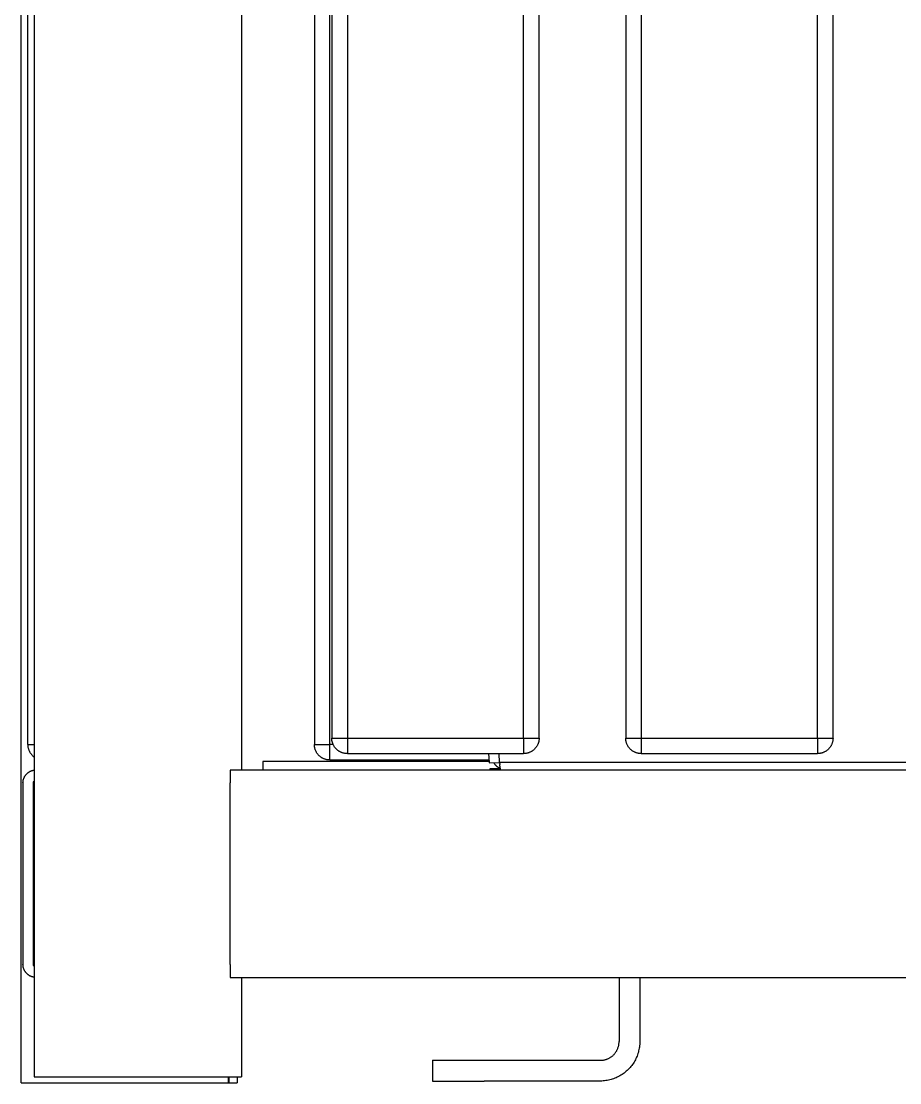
# Model space of a CAD drawing. Header units: millimetres. Extents: x -1283 to 2747, y -259 to 2557.
# Drawn here: x -409 to -239.6, y 1281.4 to 1486.2 of the extents above; entities that cross this region are included whole.
import ezdxf

# ---------------------------------------------------------------- set-up
doc = ezdxf.new("R2010")
doc.units = ezdxf.units.MM
doc.header["$MEASUREMENT"] = 0
doc.layers.add('Utwórz2D linie widoczne', color=7, linetype='Continuous', true_color=0x000000)

msp = doc.modelspace()

# ---------------------------------------------------------------- linework, layer by layer
at = {"layer": 'Utwórz2D linie widoczne'}
for p, q in [((-406.56, 2062.5), (-406.56, 1282.5)), ((-409.04, 1281.38), (-409.04, 2061.38)), ((-366.56, 2061.38), (-366.56, 1341.72)), ((-349.13, 2056.88), (-349.13, 1347.88)), ((-346.13, 2056.88), (-346.13, 1347.88)), ((-312.13, 1347.88), (-312.13, 2056.88)), ((-309.13, 1347.88), (-309.13, 2056.88)), ((-292.43, 2056.88), (-292.43, 1347.88)), ((-289.43, 2056.88), (-289.43, 1347.88)), ((-255.43, 1347.88), (-255.43, 2056.88)), ((-252.43, 1347.88), (-252.43, 2056.88)), ((-407.78, 1346.65), (-407.78, 2055.65)), ((-352.49, 1825.61), (-352.49, 1346.65)), ((-349.49, 1346.65), (-349.49, 1782.71)), ((-349.13, 1347.88), (-346.13, 1347.88)), ((-349.13, 1347.88), (-349.13, 1347.88)), ((-349.13, 1347.78), (-349.13, 1347.88)), ((-349.12, 1347.68), (-349.13, 1347.78)), ((-349.11, 1347.58), (-349.12, 1347.68)), ((-349.1, 1347.47), (-349.11, 1347.58)), ((-346.13, 1347.88), (-312.13, 1347.88)), ((-346.13, 1347.88), (-346.13, 1344.88)), ((-312.13, 1347.88), (-309.13, 1347.88)), ((-312.13, 1347.88), (-312.13, 1344.88)), ((-309.15, 1347.58), (-309.16, 1347.47)), ((-309.14, 1347.68), (-309.15, 1347.58)), ((-309.13, 1347.78), (-309.14, 1347.68)), ((-309.13, 1347.88), (-309.13, 1347.78)), ((-292.43, 1347.88), (-289.43, 1347.88)), ((-292.43, 1347.88), (-292.43, 1347.88)), ((-292.43, 1347.78), (-292.43, 1347.88)), ((-292.42, 1347.68), (-292.43, 1347.78)), ((-292.41, 1347.58), (-292.42, 1347.68)), ((-292.4, 1347.47), (-292.41, 1347.58)), ((-289.43, 1347.88), (-255.43, 1347.88)), ((-289.43, 1347.88), (-289.43, 1344.88)), ((-255.43, 1347.88), (-252.43, 1347.88)), ((-255.43, 1347.88), (-255.43, 1344.88)), ((-252.45, 1347.58), (-252.46, 1347.47)), ((-252.44, 1347.68), (-252.45, 1347.58)), ((-252.43, 1347.78), (-252.44, 1347.68)), ((-252.43, 1347.88), (-252.43, 1347.78)), ((-407.78, 1346.65), (-406.56, 1346.65)), ((-407.78, 1346.65), (-407.78, 1346.65)), ((-407.78, 1346.65), (-407.78, 1346.54)), ((-407.78, 1346.54), (-407.78, 1346.44)), ((-407.78, 1346.44), (-407.77, 1346.33)), ((-407.77, 1346.33), (-407.75, 1346.23)), ((-407.75, 1346.23), (-407.74, 1346.13)), ((-407.74, 1346.13), (-407.72, 1346.02)), ((-407.72, 1346.02), (-407.69, 1345.92)), ((-407.69, 1345.92), (-407.67, 1345.82)), ((-407.67, 1345.82), (-407.64, 1345.72)), ((-407.64, 1345.72), (-407.6, 1345.62)), ((-407.6, 1345.62), (-407.57, 1345.53)), ((-407.57, 1345.53), (-407.53, 1345.43)), ((-352.49, 1346.54), (-352.49, 1346.65)), ((-352.49, 1346.65), (-349.49, 1346.65)), ((-352.49, 1346.65), (-352.49, 1346.65)), ((-352.48, 1346.44), (-352.49, 1346.54)), ((-352.48, 1346.34), (-352.48, 1346.44)), ((-352.46, 1346.24), (-352.48, 1346.34)), ((-352.45, 1346.14), (-352.46, 1346.24)), ((-352.43, 1346.04), (-352.45, 1346.14)), ((-352.41, 1345.94), (-352.43, 1346.04)), ((-352.38, 1345.84), (-352.41, 1345.94)), ((-352.35, 1345.74), (-352.38, 1345.84)), ((-352.32, 1345.64), (-352.35, 1345.74)), ((-352.28, 1345.54), (-352.32, 1345.64)), ((-352.24, 1345.45), (-352.28, 1345.54)), ((-348.86, 1346.65), (-349.49, 1346.65)), ((-349.49, 1343.65), (-349.49, 1346.65)), ((-349.09, 1347.37), (-349.1, 1347.47)), ((-349.07, 1347.27), (-349.09, 1347.37)), ((-349.04, 1347.17), (-349.07, 1347.27)), ((-349.02, 1347.07), (-349.04, 1347.17)), ((-348.99, 1346.98), (-349.02, 1347.07)), ((-348.96, 1346.88), (-348.99, 1346.98)), ((-348.92, 1346.78), (-348.96, 1346.88)), ((-348.88, 1346.69), (-348.92, 1346.78)), ((-348.84, 1346.59), (-348.88, 1346.69)), ((-348.79, 1346.5), (-348.84, 1346.59)), ((-348.74, 1346.41), (-348.79, 1346.5)), ((-348.69, 1346.32), (-348.74, 1346.41)), ((-348.64, 1346.24), (-348.69, 1346.32)), ((-348.58, 1346.15), (-348.64, 1346.24)), ((-348.52, 1346.07), (-348.58, 1346.15)), ((-348.46, 1345.99), (-348.52, 1346.07)), ((-348.39, 1345.91), (-348.46, 1345.99)), ((-348.32, 1345.84), (-348.39, 1345.91)), ((-348.25, 1345.76), (-348.32, 1345.84)), ((-348.18, 1345.69), (-348.25, 1345.76)), ((-348.1, 1345.62), (-348.18, 1345.69)), ((-348.02, 1345.56), (-348.1, 1345.62)), ((-347.94, 1345.49), (-348.02, 1345.56)), ((-347.86, 1345.43), (-347.94, 1345.49)), ((-310.32, 1345.49), (-310.4, 1345.43)), ((-310.24, 1345.56), (-310.32, 1345.49)), ((-310.16, 1345.62), (-310.24, 1345.56)), ((-310.08, 1345.69), (-310.16, 1345.62)), ((-310.01, 1345.76), (-310.08, 1345.69)), ((-309.94, 1345.84), (-310.01, 1345.76)), ((-309.87, 1345.91), (-309.94, 1345.84)), ((-309.8, 1345.99), (-309.87, 1345.91)), ((-309.74, 1346.07), (-309.8, 1345.99)), ((-309.68, 1346.15), (-309.74, 1346.07)), ((-309.62, 1346.24), (-309.68, 1346.15)), ((-309.57, 1346.32), (-309.62, 1346.24)), ((-309.51, 1346.41), (-309.57, 1346.32)), ((-309.47, 1346.5), (-309.51, 1346.41)), ((-309.42, 1346.59), (-309.47, 1346.5)), ((-309.38, 1346.69), (-309.42, 1346.59)), ((-309.34, 1346.78), (-309.38, 1346.69)), ((-309.3, 1346.88), (-309.34, 1346.78)), ((-309.27, 1346.98), (-309.3, 1346.88)), ((-309.24, 1347.07), (-309.27, 1346.98)), ((-309.21, 1347.17), (-309.24, 1347.07)), ((-309.19, 1347.27), (-309.21, 1347.17)), ((-309.17, 1347.37), (-309.19, 1347.27)), ((-309.16, 1347.47), (-309.17, 1347.37)), ((-292.39, 1347.37), (-292.4, 1347.47)), ((-292.37, 1347.27), (-292.39, 1347.37)), ((-292.34, 1347.17), (-292.37, 1347.27)), ((-292.32, 1347.07), (-292.34, 1347.17)), ((-292.29, 1346.98), (-292.32, 1347.07)), ((-292.26, 1346.88), (-292.29, 1346.98)), ((-292.22, 1346.78), (-292.26, 1346.88)), ((-292.18, 1346.69), (-292.22, 1346.78)), ((-292.14, 1346.59), (-292.18, 1346.69)), ((-292.09, 1346.5), (-292.14, 1346.59)), ((-292.04, 1346.41), (-292.09, 1346.5)), ((-291.99, 1346.32), (-292.04, 1346.41)), ((-291.94, 1346.24), (-291.99, 1346.32)), ((-291.88, 1346.15), (-291.94, 1346.24)), ((-291.82, 1346.07), (-291.88, 1346.15)), ((-291.76, 1345.99), (-291.82, 1346.07)), ((-291.69, 1345.91), (-291.76, 1345.99)), ((-291.62, 1345.84), (-291.69, 1345.91)), ((-291.55, 1345.76), (-291.62, 1345.84)), ((-291.48, 1345.69), (-291.55, 1345.76)), ((-291.4, 1345.62), (-291.48, 1345.69)), ((-291.32, 1345.56), (-291.4, 1345.62)), ((-291.24, 1345.49), (-291.32, 1345.56)), ((-291.16, 1345.43), (-291.24, 1345.49)), ((-253.62, 1345.49), (-253.7, 1345.43)), ((-253.54, 1345.56), (-253.62, 1345.49)), ((-253.46, 1345.62), (-253.54, 1345.56)), ((-253.38, 1345.69), (-253.46, 1345.62)), ((-253.31, 1345.76), (-253.38, 1345.69)), ((-253.24, 1345.84), (-253.31, 1345.76)), ((-253.17, 1345.91), (-253.24, 1345.84)), ((-253.1, 1345.99), (-253.17, 1345.91)), ((-253.04, 1346.07), (-253.1, 1345.99)), ((-252.98, 1346.15), (-253.04, 1346.07)), ((-252.92, 1346.24), (-252.98, 1346.15)), ((-252.87, 1346.32), (-252.92, 1346.24)), ((-252.81, 1346.41), (-252.87, 1346.32)), ((-252.77, 1346.5), (-252.81, 1346.41)), ((-252.72, 1346.59), (-252.77, 1346.5)), ((-252.68, 1346.69), (-252.72, 1346.59)), ((-252.64, 1346.78), (-252.68, 1346.69)), ((-252.6, 1346.88), (-252.64, 1346.78)), ((-252.57, 1346.98), (-252.6, 1346.88)), ((-252.54, 1347.07), (-252.57, 1346.98)), ((-252.51, 1347.17), (-252.54, 1347.07)), ((-252.49, 1347.27), (-252.51, 1347.17)), ((-252.47, 1347.37), (-252.49, 1347.27)), ((-252.46, 1347.47), (-252.47, 1347.37)), ((-407.53, 1345.43), (-407.48, 1345.34)), ((-407.48, 1345.34), (-407.43, 1345.24)), ((-407.43, 1345.24), (-407.38, 1345.15)), ((-407.38, 1345.15), (-407.33, 1345.06)), ((-407.33, 1345.06), (-407.27, 1344.97)), ((-407.27, 1344.97), (-407.21, 1344.89)), ((-407.21, 1344.89), (-407.15, 1344.81)), ((-407.15, 1344.81), (-407.09, 1344.72)), ((-407.09, 1344.72), (-407.02, 1344.65)), ((-407.02, 1344.65), (-406.95, 1344.57)), ((-406.95, 1344.57), (-406.87, 1344.5)), ((-406.87, 1344.5), (-406.8, 1344.42)), ((-406.8, 1344.42), (-406.72, 1344.35)), ((-406.72, 1344.35), (-406.64, 1344.29)), ((-406.64, 1344.29), (-406.56, 1344.23)), ((-352.2, 1345.36), (-352.24, 1345.45)), ((-352.15, 1345.27), (-352.2, 1345.36)), ((-352.11, 1345.18), (-352.15, 1345.27)), ((-352.05, 1345.09), (-352.11, 1345.18)), ((-352, 1345), (-352.05, 1345.09)), ((-351.94, 1344.92), (-352, 1345)), ((-351.88, 1344.83), (-351.94, 1344.92)), ((-351.82, 1344.75), (-351.88, 1344.83)), ((-351.75, 1344.67), (-351.82, 1344.75)), ((-351.68, 1344.6), (-351.75, 1344.67)), ((-351.61, 1344.52), (-351.68, 1344.6)), ((-351.54, 1344.45), (-351.61, 1344.52)), ((-351.46, 1344.38), (-351.54, 1344.45)), ((-351.38, 1344.32), (-351.46, 1344.38)), ((-351.3, 1344.26), (-351.38, 1344.32)), ((-351.22, 1344.19), (-351.3, 1344.26)), ((-351.14, 1344.14), (-351.22, 1344.19)), ((-351.05, 1344.08), (-351.14, 1344.14)), ((-350.96, 1344.03), (-351.05, 1344.08)), ((-350.87, 1343.98), (-350.96, 1344.03)), ((-350.78, 1343.94), (-350.87, 1343.98)), ((-350.69, 1343.89), (-350.78, 1343.94)), ((-350.59, 1343.85), (-350.69, 1343.89)), ((-350.5, 1343.82), (-350.59, 1343.85)), ((-350.4, 1343.79), (-350.5, 1343.82)), ((-350.3, 1343.76), (-350.4, 1343.79)), ((-350.2, 1343.73), (-350.3, 1343.76)), ((-350.1, 1343.71), (-350.2, 1343.73)), ((-350, 1343.69), (-350.1, 1343.71)), ((-349.9, 1343.67), (-350, 1343.69)), ((-349.8, 1343.66), (-349.9, 1343.67)), ((-349.7, 1343.65), (-349.8, 1343.66)), ((-349.59, 1343.65), (-349.7, 1343.65)), ((-349.49, 1343.65), (-349.59, 1343.65)), ((-349.49, 1343.65), (-318.79, 1343.65)), ((-349.49, 1343.65), (-349.49, 1343.65)), ((-347.77, 1345.37), (-347.86, 1345.43)), ((-347.69, 1345.32), (-347.77, 1345.37)), ((-347.6, 1345.27), (-347.69, 1345.32)), ((-347.51, 1345.22), (-347.6, 1345.27)), ((-347.42, 1345.17), (-347.51, 1345.22)), ((-347.32, 1345.13), (-347.42, 1345.17)), ((-347.23, 1345.09), (-347.32, 1345.13)), ((-347.13, 1345.06), (-347.23, 1345.09)), ((-347.04, 1345.02), (-347.13, 1345.06)), ((-346.94, 1344.99), (-347.04, 1345.02)), ((-346.84, 1344.97), (-346.94, 1344.99)), ((-346.74, 1344.95), (-346.84, 1344.97)), ((-346.64, 1344.93), (-346.74, 1344.95)), ((-346.54, 1344.91), (-346.64, 1344.93)), ((-346.44, 1344.9), (-346.54, 1344.91)), ((-346.33, 1344.89), (-346.44, 1344.9)), ((-346.23, 1344.88), (-346.33, 1344.89)), ((-346.13, 1344.88), (-346.23, 1344.88)), ((-346.13, 1344.88), (-312.13, 1344.88)), ((-318.88, 1344.88), (-318.75, 1343.15)), ((-316.75, 1343.15), (-316.87, 1344.88)), ((-312.03, 1344.88), (-312.13, 1344.88)), ((-311.92, 1344.89), (-312.03, 1344.88)), ((-311.82, 1344.9), (-311.92, 1344.89)), ((-311.72, 1344.91), (-311.82, 1344.9)), ((-311.62, 1344.93), (-311.72, 1344.91)), ((-311.52, 1344.95), (-311.62, 1344.93)), ((-311.42, 1344.97), (-311.52, 1344.95)), ((-311.32, 1344.99), (-311.42, 1344.97)), ((-311.22, 1345.02), (-311.32, 1344.99)), ((-311.12, 1345.06), (-311.22, 1345.02)), ((-311.03, 1345.09), (-311.12, 1345.06)), ((-310.93, 1345.13), (-311.03, 1345.09)), ((-310.84, 1345.17), (-310.93, 1345.13)), ((-310.75, 1345.22), (-310.84, 1345.17)), ((-310.66, 1345.27), (-310.75, 1345.22)), ((-310.57, 1345.32), (-310.66, 1345.27)), ((-310.48, 1345.37), (-310.57, 1345.32)), ((-310.4, 1345.43), (-310.48, 1345.37)), ((-291.07, 1345.37), (-291.16, 1345.43)), ((-290.99, 1345.32), (-291.07, 1345.37)), ((-290.9, 1345.27), (-290.99, 1345.32)), ((-290.81, 1345.22), (-290.9, 1345.27)), ((-290.72, 1345.17), (-290.81, 1345.22)), ((-290.62, 1345.13), (-290.72, 1345.17)), ((-290.53, 1345.09), (-290.62, 1345.13)), ((-290.43, 1345.06), (-290.53, 1345.09)), ((-290.34, 1345.02), (-290.43, 1345.06)), ((-290.24, 1344.99), (-290.34, 1345.02)), ((-290.14, 1344.97), (-290.24, 1344.99)), ((-290.04, 1344.95), (-290.14, 1344.97)), ((-289.94, 1344.93), (-290.04, 1344.95)), ((-289.84, 1344.91), (-289.94, 1344.93)), ((-289.74, 1344.9), (-289.84, 1344.91)), ((-289.63, 1344.89), (-289.74, 1344.9)), ((-289.53, 1344.88), (-289.63, 1344.89)), ((-289.43, 1344.88), (-289.53, 1344.88)), ((-289.43, 1344.88), (-255.43, 1344.88)), ((-255.33, 1344.88), (-255.43, 1344.88)), ((-255.22, 1344.89), (-255.33, 1344.88)), ((-255.12, 1344.9), (-255.22, 1344.89)), ((-255.02, 1344.91), (-255.12, 1344.9)), ((-254.92, 1344.93), (-255.02, 1344.91)), ((-254.82, 1344.95), (-254.92, 1344.93)), ((-254.72, 1344.97), (-254.82, 1344.95)), ((-254.62, 1344.99), (-254.72, 1344.97)), ((-254.52, 1345.02), (-254.62, 1344.99)), ((-254.42, 1345.06), (-254.52, 1345.02)), ((-254.33, 1345.09), (-254.42, 1345.06)), ((-254.23, 1345.13), (-254.33, 1345.09)), ((-254.14, 1345.17), (-254.23, 1345.13)), ((-254.05, 1345.22), (-254.14, 1345.17)), ((-253.96, 1345.27), (-254.05, 1345.22)), ((-253.87, 1345.32), (-253.96, 1345.27)), ((-253.78, 1345.37), (-253.87, 1345.32)), ((-253.7, 1345.43), (-253.78, 1345.37)), ((-407.51, 1341.35), (-407.44, 1341.39)), ((-407.44, 1341.39), (-407.36, 1341.43)), ((-407.36, 1341.43), (-407.29, 1341.47)), ((-407.29, 1341.47), (-407.21, 1341.51)), ((-407.21, 1341.51), (-407.13, 1341.54)), ((-407.13, 1341.54), (-407.05, 1341.57)), ((-407.05, 1341.57), (-406.97, 1341.6)), ((-406.97, 1341.6), (-406.89, 1341.62)), ((-406.89, 1341.62), (-406.81, 1341.64)), ((-406.81, 1341.64), (-406.72, 1341.66)), ((-406.72, 1341.66), (-406.64, 1341.68)), ((-406.64, 1341.68), (-406.56, 1341.69)), ((-368.71, 1341.72), (-368.71, 1339.22)), ((-68.71, 1341.72), (-368.71, 1341.72)), ((-318.77, 1343.38), (-362.41, 1343.38)), ((-362.41, 1343.38), (-362.41, 1341.72)), ((-318.75, 1343.15), (-318.73, 1343.13)), ((-318.73, 1343.13), (-316.75, 1343.15)), ((-316.67, 1341.95), (-318.61, 1341.95)), ((-318.61, 1341.95), (-318.61, 1341.72)), ((-317.8, 1343.06), (-317.83, 1343.12)), ((-317.77, 1343), (-317.8, 1343.06)), ((-317.73, 1342.94), (-317.77, 1343)), ((-317.7, 1342.88), (-317.73, 1342.94)), ((-317.66, 1342.83), (-317.7, 1342.88)), ((-317.62, 1342.77), (-317.66, 1342.83)), ((-317.58, 1342.72), (-317.62, 1342.77)), ((-317.54, 1342.67), (-317.58, 1342.72)), ((-317.5, 1342.62), (-317.54, 1342.67)), ((-317.45, 1342.57), (-317.5, 1342.62)), ((-317.41, 1342.52), (-317.45, 1342.57)), ((-317.36, 1342.47), (-317.41, 1342.52)), ((-317.31, 1342.43), (-317.36, 1342.47)), ((-317.26, 1342.39), (-317.31, 1342.43)), ((-317.2, 1342.35), (-317.26, 1342.39)), ((-317.15, 1342.31), (-317.2, 1342.35)), ((-317.09, 1342.27), (-317.15, 1342.31)), ((-317.04, 1342.23), (-317.09, 1342.27)), ((-316.98, 1342.2), (-317.04, 1342.23)), ((-316.92, 1342.17), (-316.98, 1342.2)), ((-316.86, 1342.14), (-316.92, 1342.17)), ((-316.87, 1343.12), (-316.89, 1343.14)), ((-316.85, 1343.09), (-316.87, 1343.12)), ((-316.8, 1342.11), (-316.86, 1342.14)), ((-316.82, 1343.07), (-316.85, 1343.09)), ((-316.79, 1343.04), (-316.82, 1343.07)), ((-316.74, 1342.08), (-316.8, 1342.11)), ((-316.77, 1343.02), (-316.79, 1343.04)), ((-316.74, 1343), (-316.77, 1343.02)), ((-75.61, 1343.15), (-316.75, 1343.15)), ((-316.75, 1343.15), (-316.73, 1342.87)), ((-316.67, 1342.06), (-316.74, 1342.08)), ((-316.73, 1342.87), (-316.73, 1342.85)), ((-316.73, 1342.87), (-316.73, 1342.87)), ((-316.73, 1342.82), (-316.73, 1342.85)), ((-316.73, 1342.82), (-316.73, 1342.81)), ((-316.72, 1342.76), (-316.73, 1342.81)), ((-316.72, 1342.76), (-316.72, 1342.76)), ((-316.72, 1342.71), (-316.72, 1342.76)), ((-316.72, 1342.71), (-316.72, 1342.7)), ((-316.72, 1342.66), (-316.72, 1342.7)), ((-316.72, 1342.66), (-316.71, 1342.65)), ((-316.71, 1342.54), (-316.71, 1342.65)), ((-316.71, 1342.54), (-316.71, 1342.52)), ((-316.7, 1342.49), (-316.71, 1342.52)), ((-316.7, 1342.49), (-316.7, 1342.47)), ((-316.7, 1342.44), (-316.7, 1342.47)), ((-316.7, 1342.44), (-316.7, 1342.41)), ((-316.7, 1342.39), (-316.7, 1342.41)), ((-316.7, 1342.39), (-316.69, 1342.36)), ((-316.69, 1342.34), (-316.69, 1342.36)), ((-316.69, 1342.34), (-316.69, 1342.32)), ((-316.69, 1342.3), (-316.69, 1342.32)), ((-316.69, 1342.3), (-316.69, 1342.27)), ((-316.69, 1342.25), (-316.69, 1342.27)), ((-316.69, 1342.25), (-316.68, 1342.23)), ((-316.68, 1342.21), (-316.68, 1342.23)), ((-316.68, 1342.21), (-316.68, 1342.18)), ((-316.68, 1342.18), (-316.68, 1342.14)), ((-316.68, 1342.18), (-316.68, 1342.18)), ((-316.68, 1342.12), (-316.68, 1342.14)), ((-316.68, 1342.12), (-316.68, 1342.09)), ((-316.67, 1342.08), (-316.68, 1342.09)), ((-316.67, 1342.08), (-316.67, 1342.06)), ((-316.67, 1342.05), (-316.67, 1342.06)), ((-316.67, 1342.05), (-316.67, 1341.98)), ((-316.66, 1341.92), (-316.67, 1341.98)), ((-316.66, 1341.92), (-316.66, 1341.88)), ((-316.66, 1341.88), (-316.66, 1341.85)), ((-316.66, 1341.88), (-316.66, 1341.88)), ((-316.66, 1341.84), (-316.66, 1341.85)), ((-316.66, 1341.84), (-316.66, 1341.81)), ((-316.65, 1341.73), (-316.66, 1341.81)), ((-316.65, 1341.73), (-316.65, 1341.73)), ((-316.65, 1341.72), (-316.65, 1341.73)), ((-408.71, 1339.3), (-408.7, 1339.39)), ((-408.7, 1339.47), (-408.69, 1339.56)), ((-408.7, 1339.39), (-408.7, 1339.47)), ((-408.69, 1339.56), (-408.67, 1339.64)), ((-408.67, 1339.64), (-408.66, 1339.73)), ((-408.66, 1339.73), (-408.64, 1339.81)), ((-408.64, 1339.81), (-408.62, 1339.89)), ((-408.62, 1339.89), (-408.59, 1339.97)), ((-408.59, 1339.97), (-408.57, 1340.05)), ((-408.57, 1340.05), (-408.54, 1340.13)), ((-408.54, 1340.13), (-408.5, 1340.21)), ((-408.5, 1340.21), (-408.47, 1340.29)), ((-408.47, 1340.29), (-408.43, 1340.37)), ((-408.43, 1340.37), (-408.39, 1340.44)), ((-408.39, 1340.44), (-408.35, 1340.51)), ((-408.35, 1340.51), (-408.3, 1340.59)), ((-408.3, 1340.59), (-408.25, 1340.66)), ((-408.25, 1340.66), (-408.2, 1340.73)), ((-408.2, 1340.73), (-408.15, 1340.79)), ((-408.15, 1340.79), (-408.1, 1340.86)), ((-408.1, 1340.86), (-408.04, 1340.92)), ((-408.04, 1340.92), (-407.98, 1340.98)), ((-407.98, 1340.98), (-407.92, 1341.04)), ((-407.92, 1341.04), (-407.86, 1341.1)), ((-407.86, 1341.1), (-407.79, 1341.15)), ((-407.79, 1341.15), (-407.72, 1341.21)), ((-407.72, 1341.21), (-407.65, 1341.26)), ((-407.65, 1341.26), (-407.58, 1341.31)), ((-407.58, 1341.31), (-407.51, 1341.35)), ((-406.7, 1339.33), (-406.69, 1339.35)), ((-406.7, 1339.32), (-406.7, 1339.33)), ((-406.7, 1339.3), (-406.7, 1339.32)), ((-406.69, 1339.37), (-406.68, 1339.38)), ((-406.69, 1339.35), (-406.69, 1339.37)), ((-406.68, 1339.4), (-406.67, 1339.41)), ((-406.68, 1339.38), (-406.68, 1339.4)), ((-406.67, 1339.41), (-406.66, 1339.43)), ((-406.66, 1339.44), (-406.65, 1339.46)), ((-406.66, 1339.43), (-406.66, 1339.44)), ((-406.65, 1339.46), (-406.64, 1339.47)), ((-406.64, 1339.47), (-406.63, 1339.49)), ((-406.63, 1339.49), (-406.62, 1339.5)), ((-406.62, 1339.5), (-406.61, 1339.51)), ((-406.61, 1339.51), (-406.6, 1339.53)), ((-406.6, 1339.53), (-406.59, 1339.54)), ((-406.59, 1339.54), (-406.58, 1339.55)), ((-406.58, 1339.55), (-406.57, 1339.57)), ((-406.57, 1339.57), (-406.56, 1339.58)), ((-408.71, 1339.22), (-408.71, 1339.3)), ((-408.71, 1339.22), (-408.71, 1304.22)), ((-406.71, 1339.27), (-406.7, 1339.28)), ((-406.71, 1339.25), (-406.71, 1339.27)), ((-406.71, 1339.23), (-406.71, 1339.25)), ((-406.71, 1339.22), (-406.71, 1339.23)), ((-406.71, 1339.22), (-406.71, 1304.22)), ((-406.7, 1339.28), (-406.7, 1339.3)), ((-368.71, 1304.22), (-368.71, 1339.22)), ((-408.71, 1304.13), (-408.71, 1304.22)), ((-408.7, 1304.05), (-408.71, 1304.13)), ((-408.7, 1303.96), (-408.7, 1304.05)), ((-408.69, 1303.88), (-408.7, 1303.96)), ((-408.67, 1303.79), (-408.69, 1303.88)), ((-408.66, 1303.71), (-408.67, 1303.79)), ((-408.64, 1303.63), (-408.66, 1303.71)), ((-408.62, 1303.54), (-408.64, 1303.63)), ((-408.59, 1303.46), (-408.62, 1303.54)), ((-408.57, 1303.38), (-408.59, 1303.46)), ((-408.54, 1303.3), (-408.57, 1303.38)), ((-408.5, 1303.22), (-408.54, 1303.3)), ((-408.47, 1303.15), (-408.5, 1303.22)), ((-408.43, 1303.07), (-408.47, 1303.15)), ((-408.39, 1302.99), (-408.43, 1303.07)), ((-408.35, 1302.92), (-408.39, 1302.99)), ((-408.3, 1302.85), (-408.35, 1302.92)), ((-408.25, 1302.78), (-408.3, 1302.85)), ((-408.2, 1302.71), (-408.25, 1302.78)), ((-408.15, 1302.64), (-408.2, 1302.71)), ((-408.1, 1302.58), (-408.15, 1302.64)), ((-408.04, 1302.51), (-408.1, 1302.58)), ((-407.98, 1302.45), (-408.04, 1302.51)), ((-407.92, 1302.39), (-407.98, 1302.45)), ((-406.71, 1304.2), (-406.71, 1304.22)), ((-406.71, 1304.18), (-406.71, 1304.2)), ((-406.71, 1304.17), (-406.71, 1304.18)), ((-406.7, 1304.15), (-406.71, 1304.17)), ((-406.7, 1304.13), (-406.7, 1304.15)), ((-406.7, 1304.12), (-406.7, 1304.13)), ((-406.7, 1304.1), (-406.7, 1304.12)), ((-406.69, 1304.08), (-406.7, 1304.1)), ((-406.69, 1304.07), (-406.69, 1304.08)), ((-406.68, 1304.05), (-406.69, 1304.07)), ((-406.68, 1304.04), (-406.68, 1304.05)), ((-406.67, 1304.02), (-406.68, 1304.04)), ((-406.66, 1304.01), (-406.67, 1304.02)), ((-406.66, 1303.99), (-406.66, 1304.01)), ((-406.65, 1303.98), (-406.66, 1303.99)), ((-406.64, 1303.96), (-406.65, 1303.98)), ((-406.63, 1303.95), (-406.64, 1303.96)), ((-406.62, 1303.93), (-406.63, 1303.95)), ((-406.61, 1303.92), (-406.62, 1303.93)), ((-406.6, 1303.91), (-406.61, 1303.92)), ((-406.59, 1303.89), (-406.6, 1303.91)), ((-406.58, 1303.88), (-406.59, 1303.89)), ((-406.57, 1303.87), (-406.58, 1303.88)), ((-406.56, 1303.86), (-406.57, 1303.87)), ((-368.71, 1304.22), (-368.71, 1301.72)), ((-407.86, 1302.34), (-407.92, 1302.39)), ((-407.79, 1302.28), (-407.86, 1302.34)), ((-407.72, 1302.23), (-407.79, 1302.28)), ((-407.65, 1302.18), (-407.72, 1302.23)), ((-407.58, 1302.13), (-407.65, 1302.18)), ((-407.51, 1302.08), (-407.58, 1302.13)), ((-407.44, 1302.04), (-407.51, 1302.08)), ((-407.36, 1302), (-407.44, 1302.04)), ((-407.29, 1301.96), (-407.36, 1302)), ((-407.21, 1301.93), (-407.29, 1301.96)), ((-407.13, 1301.89), (-407.21, 1301.93)), ((-407.05, 1301.86), (-407.13, 1301.89)), ((-406.97, 1301.84), (-407.05, 1301.86)), ((-406.89, 1301.81), (-406.97, 1301.84)), ((-406.81, 1301.79), (-406.89, 1301.81)), ((-406.72, 1301.77), (-406.81, 1301.79)), ((-406.64, 1301.75), (-406.72, 1301.77)), ((-406.56, 1301.74), (-406.64, 1301.75)), ((-368.71, 1301.72), (-68.71, 1301.72)), ((-366.56, 1301.72), (-366.56, 1282.5)), ((-293.71, 1301.72), (-293.71, 1291.72)), ((-289.71, 1301.72), (-289.71, 1291.72)), ((-293.71, 1291.72), (-293.71, 1289.32)), ((-289.71, 1291.72), (-289.71, 1289.32)), ((-293.92, 1288.11), (-293.88, 1288.23)), ((-293.88, 1288.23), (-293.84, 1288.35)), ((-293.84, 1288.35), (-293.81, 1288.47)), ((-293.81, 1288.47), (-293.78, 1288.58)), ((-293.78, 1288.58), (-293.76, 1288.71)), ((-293.76, 1288.71), (-293.74, 1288.83)), ((-293.74, 1288.83), (-293.73, 1288.95)), ((-293.73, 1288.95), (-293.72, 1289.07)), ((-293.72, 1289.07), (-293.71, 1289.19)), ((-293.71, 1289.19), (-293.71, 1289.32)), ((-289.78, 1288.28), (-289.82, 1288.03)), ((-289.75, 1288.54), (-289.78, 1288.28)), ((-289.73, 1288.8), (-289.75, 1288.54)), ((-289.71, 1289.06), (-289.73, 1288.8)), ((-289.71, 1289.32), (-289.71, 1289.06)), ((-295.76, 1286.07), (-295.65, 1286.12)), ((-295.65, 1286.12), (-295.55, 1286.18)), ((-295.55, 1286.18), (-295.44, 1286.24)), ((-295.44, 1286.24), (-295.34, 1286.31)), ((-295.34, 1286.31), (-295.23, 1286.38)), ((-295.23, 1286.38), (-295.13, 1286.45)), ((-295.13, 1286.45), (-295.04, 1286.52)), ((-295.04, 1286.52), (-294.94, 1286.6)), ((-294.94, 1286.6), (-294.85, 1286.69)), ((-294.85, 1286.69), (-294.76, 1286.77)), ((-294.76, 1286.77), (-294.68, 1286.86)), ((-294.68, 1286.86), (-294.6, 1286.95)), ((-294.6, 1286.95), (-294.52, 1287.05)), ((-294.52, 1287.05), (-294.44, 1287.14)), ((-294.44, 1287.14), (-294.37, 1287.24)), ((-294.37, 1287.24), (-294.3, 1287.34)), ((-294.3, 1287.34), (-294.23, 1287.45)), ((-294.23, 1287.45), (-294.17, 1287.55)), ((-294.17, 1287.55), (-294.11, 1287.66)), ((-294.11, 1287.66), (-294.06, 1287.77)), ((-294.06, 1287.77), (-294.01, 1287.88)), ((-294.01, 1287.88), (-293.96, 1288)), ((-293.96, 1288), (-293.92, 1288.11)), ((-290.34, 1286.29), (-290.45, 1286.05)), ((-290.24, 1286.53), (-290.34, 1286.29)), ((-290.15, 1286.77), (-290.24, 1286.53)), ((-290.07, 1287.02), (-290.15, 1286.77)), ((-289.99, 1287.27), (-290.07, 1287.02)), ((-289.93, 1287.52), (-289.99, 1287.27)), ((-289.87, 1287.77), (-289.93, 1287.52)), ((-289.82, 1288.03), (-289.87, 1287.77)), ((-329.71, 1285.72), (-329.71, 1281.72)), ((-329.71, 1285.72), (-319.71, 1285.72)), ((-319.71, 1285.72), (-297.31, 1285.72)), ((-297.31, 1285.72), (-297.19, 1285.72)), ((-297.19, 1285.72), (-297.06, 1285.73)), ((-297.06, 1285.73), (-296.94, 1285.74)), ((-296.94, 1285.74), (-296.82, 1285.75)), ((-296.82, 1285.75), (-296.7, 1285.77)), ((-296.7, 1285.77), (-296.58, 1285.79)), ((-296.58, 1285.79), (-296.46, 1285.82)), ((-296.46, 1285.82), (-296.34, 1285.85)), ((-296.34, 1285.85), (-296.22, 1285.89)), ((-296.22, 1285.89), (-296.1, 1285.93)), ((-296.1, 1285.93), (-295.99, 1285.97)), ((-295.99, 1285.97), (-295.88, 1286.02)), ((-295.88, 1286.02), (-295.76, 1286.07)), ((-291.76, 1284.13), (-291.94, 1283.94)), ((-291.58, 1284.32), (-291.76, 1284.13)), ((-291.41, 1284.52), (-291.58, 1284.32)), ((-291.25, 1284.73), (-291.41, 1284.52)), ((-291.1, 1284.93), (-291.25, 1284.73)), ((-290.95, 1285.15), (-291.1, 1284.93)), ((-290.82, 1285.37), (-290.95, 1285.15)), ((-290.68, 1285.59), (-290.82, 1285.37)), ((-290.56, 1285.82), (-290.68, 1285.59)), ((-290.45, 1286.05), (-290.56, 1285.82)), ((-406.56, 1282.5), (-402.56, 1282.5)), ((-402.56, 1282.5), (-370.56, 1282.5)), ((-370.56, 1282.5), (-366.56, 1282.5)), ((-369.04, 1281.38), (-369.04, 1282.5)), ((-368.91, 1281.38), (-368.91, 1282.5)), ((-367.41, 1282.5), (-367.41, 1281.38)), ((-295.26, 1282), (-295.51, 1281.93)), ((-295.01, 1282.07), (-295.26, 1282)), ((-294.76, 1282.16), (-295.01, 1282.07)), ((-294.52, 1282.25), (-294.76, 1282.16)), ((-294.28, 1282.35), (-294.52, 1282.25)), ((-294.05, 1282.45), (-294.28, 1282.35)), ((-293.81, 1282.57), (-294.05, 1282.45)), ((-293.58, 1282.69), (-293.81, 1282.57)), ((-293.36, 1282.82), (-293.58, 1282.69)), ((-293.14, 1282.96), (-293.36, 1282.82)), ((-292.93, 1283.11), (-293.14, 1282.96)), ((-292.72, 1283.26), (-292.93, 1283.11)), ((-292.51, 1283.42), (-292.72, 1283.26)), ((-292.31, 1283.59), (-292.51, 1283.42)), ((-292.12, 1283.76), (-292.31, 1283.59)), ((-291.94, 1283.94), (-292.12, 1283.76)), ((-409.04, 1281.38), (-405.04, 1281.38)), ((-405.04, 1281.38), (-373.04, 1281.38)), ((-373.04, 1281.38), (-369.04, 1281.38)), ((-369.04, 1281.38), (-368.91, 1281.38)), ((-368.91, 1281.38), (-367.41, 1281.38)), ((-329.71, 1281.72), (-319.71, 1281.72)), ((-297.31, 1281.72), (-319.71, 1281.72)), ((-297.05, 1281.72), (-297.31, 1281.72)), ((-296.79, 1281.74), (-297.05, 1281.72)), ((-296.53, 1281.76), (-296.79, 1281.74)), ((-296.27, 1281.79), (-296.53, 1281.76)), ((-296.02, 1281.83), (-296.27, 1281.79)), ((-295.76, 1281.88), (-296.02, 1281.83)), ((-295.51, 1281.93), (-295.76, 1281.88))]:
    msp.add_line(p, q, dxfattribs=at)

doc.saveas('drawing.dxf')
